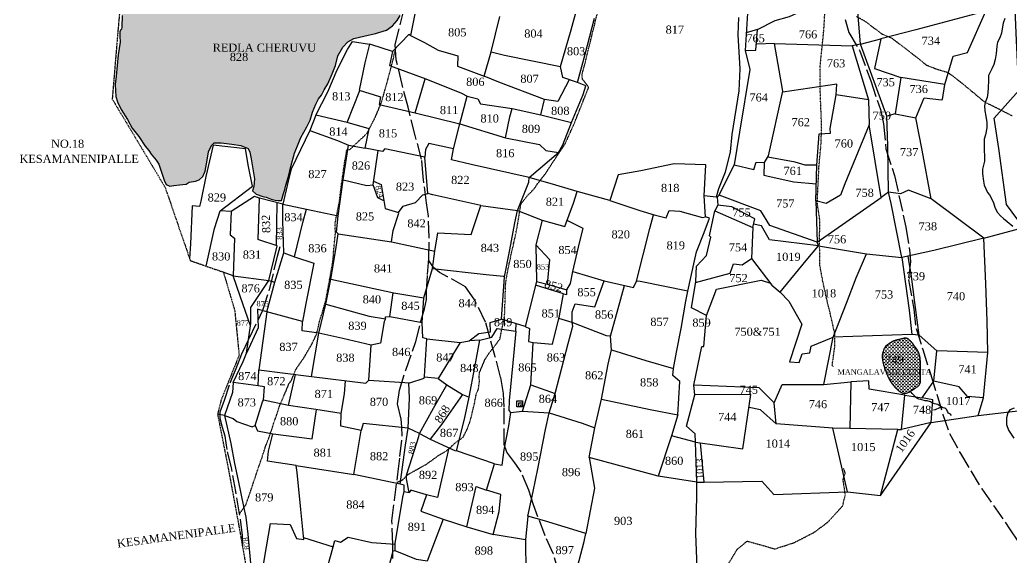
# Model space of a CAD drawing. Header units: millimetres. Extents: x 232 to 2351, y -1279 to 995.
# Drawn here: x 733 to 1464, y -751 to -354 of the extents above; entities that cross this region are included whole.
import ezdxf

# ---------------------------------------------------------------- set-up
doc = ezdxf.new("R2010")
doc.units = ezdxf.units.MM
doc.header["$MEASUREMENT"] = 0
for name, pattern in [('ACAD_ISO02W100', [15, 12, -3]), ('ACAD_ISO07W100', [3, 0, -3]), ('BORDER', [1.75, 0.5, -0.25, 0.5, -0.25, 0, -0.25])]:
    doc.linetypes.add(name, pattern=pattern)
for name, color, linetype in [('CARTTRACK', 30, 'ACAD_ISO02W100'), ('NALA', 4, 'Continuous'), ('SQUAREWELL', 5, 'Continuous'), ('SURVEY_BND', 7, 'Continuous'), ('SURVEY_NO', 7, 'Continuous'), ('WATER_BODY', 4, 'Continuous')]:
    doc.layers.add(name, color=color, linetype=linetype)
doc.layers.add('FOOTPATH', color=150, linetype='ACAD_ISO07W100', lineweight=30)
doc.layers.add('VILL_BOUNDARY', color=6, linetype='BORDER', lineweight=30)
doc.styles.get("Standard").update_dxf_attribs({"font": 'TIMES.TTF'})

msp = doc.modelspace()

# ---------------------------------------------------------------- hatches: boundary and pattern name
at = {"layer": 'WATER_BODY'}
h = msp.add_hatch(dxfattribs=at)
h.set_pattern_fill('DASH', color=256, scale=10, style=0)
h.paths.add_polyline_path([(967.17, -380.94), (971.06, -374.46), (974.74, -370.65), (979.09, -368.15), (986.46, -366.31), (995.14, -364.47), (1003.17, -362.1), (1007.73, -358.9), (1011.09, -354.9), (1013.26, -351.15), (1014.51, -346.62), (1015.5, -335.57), (1014.91, -331.26), (1013.33, -327.52), (1011.09, -321.21), (1008.13, -318.18), (1000.7, -316.54), (995.7, -317.07), (992.08, -317.79), (986.73, -318.31), (977.12, -317.78), (969.09, -317.98), (962.71, -318.9), (954.58, -320.28), (944.19, -320.55), (932.67, -319.43), (921.42, -317.52), (911.23, -315.49), (903.16, -313.24), (891.84, -309.43), (886.05, -305.68), (882.7, -302.26), (871.55, -297.82), (865.63, -296.57), (854.9, -294.14), (845.36, -293.42), (836.88, -292.76), (833.89, -292.36), (833.36, -292.72), (833.47, -292.31), (829.51, -291.77), (819.08, -291.04), (814.28, -290.97), (811.45, -290.88), (810.59, -294.35), (810.3, -298.23), (811.65, -299.14), (811.71, -301.77), (811.05, -306.63), (810.59, -313.8), (810, -323.85), (809.14, -334.69), (808.48, -339.84), (808.02, -345.23), (808.02, -351.08), (807.82, -359.73), (807.56, -361.17), (806.9, -361.96), (806.38, -363.21), (806.38, -366.3), (806.57, -370.83), (805.05, -380.15), (804.46, -388.04), (803.8, -396.06), (802.95, -402.04), (803.54, -411.01), (804.72, -414.96), (807.42, -420.61), (812.03, -428.07), (815.59, -434.38), (820.52, -440.49), (825.13, -447.7), (827.9, -450.79), (829.41, -453.55), (833.16, -458.09), (835.2, -460.91), (837.11, -466.83), (839.15, -472.87), (840.48, -476.06), (843.24, -477.24), (846.27, -476.72), (850.41, -476.32), (855.41, -475.8), (857.65, -474.22), (862.25, -473.43), (864.97, -472.62), (867.67, -470.06), (869.44, -466.05), (870.76, -457.9), (871.75, -451.94), (873.99, -447.08), (876.03, -445.3), (881.09, -445.17), (889.12, -446.22), (895.57, -447.27), (901.16, -449.38), (902.21, -452.01), (903.2, -457), (904.54, -464.34), (905.73, -471.9), (905.33, -477.35), (904.41, -480.71), (906.91, -483.12), (911.98, -484.76), (914.42, -485.28), (918.03, -486.86), (921.06, -487.58), (923.3, -487.72), (925.69, -487.83), (927.27, -482.64), (928.13, -479.61), (928.85, -476.46), (930.76, -470.08), (932.47, -462.69), (935.3, -452.83), (938.4, -445.05), (940.04, -441.37), (944.4, -433.44), (946.76, -428.58), (948.54, -422.47), (951.04, -416.62), (952.89, -412.64), (955.13, -409.88), (957.23, -406.07), (960, -401.73), (963.03, -394.15), (965.59, -388.04)])
h.paths.add_polyline_path([(873.41, -379.56), (951.04, -379.56), (951.04, -370.35), (873.41, -370.35)], flags=24)
h.paths.add_polyline_path([(886.04, -386.39), (902.37, -386.39), (902.37, -377.25), (886.04, -377.25)], flags=24)
h = msp.add_hatch(dxfattribs=at)
h.set_pattern_fill('DASH', color=256, scale=10, style=0)
h.paths.add_polyline_path([(1397.19, -607.6), (1397.18, -606.42), (1397.13, -605.24), (1397.01, -604.03), (1396.77, -602.76), (1396.37, -601.41), (1395.79, -599.94), (1394.97, -598.33), (1393.88, -596.55), (1393.11, -595.55), (1392.45, -594.68), (1391.87, -593.94), (1391.36, -593.31), (1390.91, -592.77), (1390.51, -592.31), (1390.15, -591.91), (1389.81, -591.56), (1389.49, -591.24), (1389.18, -590.95), (1388.89, -590.69), (1388.6, -590.46), (1388.33, -590.25), (1388.06, -590.07), (1387.79, -589.92), (1387.54, -589.8), (1387.28, -589.7), (1387.03, -589.62), (1386.79, -589.56), (1386.54, -589.52), (1386.28, -589.5), (1386.03, -589.5), (1385.76, -589.52), (1385.49, -589.55), (1385.21, -589.6), (1384.91, -589.66), (1384.6, -589.73), (1384.27, -589.81), (1383.91, -589.9), (1383.53, -590), (1383.12, -590.1), (1382.67, -590.21), (1382.19, -590.32), (1381.68, -590.43), (1381.15, -590.55), (1380.6, -590.68), (1380.06, -590.8), (1379.52, -590.94), (1378.99, -591.08), (1378.49, -591.22), (1378.02, -591.38), (1377.58, -591.54), (1377.16, -591.7), (1376.75, -591.88), (1376.36, -592.06), (1375.99, -592.26), (1375.61, -592.47), (1375.24, -592.68), (1374.87, -592.91), (1374.49, -593.15), (1374.13, -593.39), (1373.77, -593.63), (1373.43, -593.87), (1373.11, -594.1), (1372.81, -594.32), (1372.54, -594.52), (1372.3, -594.7), (1372.09, -594.88), (1371.89, -595.06), (1371.71, -595.25), (1371.54, -595.46), (1371.36, -595.71), (1371.18, -596), (1370.98, -596.35), (1370.77, -596.77), (1370.54, -597.24), (1370.3, -597.75), (1370.06, -598.3), (1369.83, -598.88), (1369.61, -599.46), (1369.41, -600.06), (1369.24, -600.64), (1369.1, -601.21), (1368.99, -601.79), (1368.93, -602.37), (1368.9, -602.98), (1368.92, -603.64), (1368.98, -604.36), (1369.1, -605.16), (1369.26, -606.05), (1369.48, -607.04), (1369.75, -608.11), (1370.06, -609.25), (1370.4, -610.43), (1370.77, -611.62), (1371.16, -612.8), (1371.56, -613.95), (1371.97, -615.05), (1372.37, -616.07), (1372.78, -617.03), (1373.2, -617.93), (1373.62, -618.77), (1374.04, -619.56), (1374.48, -620.32), (1374.94, -621.05), (1375.41, -621.76), (1375.89, -622.46), (1376.39, -623.13), (1376.9, -623.79), (1377.4, -624.42), (1377.91, -625.02), (1378.4, -625.58), (1378.87, -626.11), (1379.32, -626.59), (1379.75, -627.03), (1380.15, -627.42), (1380.52, -627.77), (1380.88, -628.09), (1381.22, -628.38), (1381.54, -628.63), (1381.85, -628.86), (1382.16, -629.07), (1382.45, -629.26), (1382.74, -629.43), (1383.03, -629.58), (1383.31, -629.71), (1383.6, -629.83), (1383.89, -629.94), (1384.18, -630.03), (1384.47, -630.11), (1384.77, -630.17), (1385.08, -630.22), (1385.4, -630.25), (1385.71, -630.26), (1386.04, -630.25), (1386.37, -630.22), (1386.7, -630.17), (1387.04, -630.09), (1387.38, -629.98), (1387.73, -629.84), (1388.09, -629.68), (1388.47, -629.49), (1388.86, -629.27), (1389.28, -629.03), (1389.72, -628.77), (1390.19, -628.48), (1390.69, -628.17), (1391.22, -627.85), (1391.76, -627.51), (1392.31, -627.16), (1392.86, -626.81), (1393.4, -626.46), (1393.92, -626.11), (1394.42, -625.77), (1394.88, -625.45), (1395.31, -625.13), (1395.7, -624.81), (1396.05, -624.47), (1396.36, -624.12), (1396.63, -623.73), (1396.85, -623.3), (1397.03, -622.83), (1397.16, -622.29), (1397.25, -621.7), (1397.3, -621.05), (1397.33, -620.33), (1397.34, -619.56), (1397.33, -618.72), (1397.31, -617.81), (1397.28, -616.84), (1397.26, -615.8), (1397.25, -614.71), (1397.23, -613.57), (1397.22, -612.4), (1397.21, -611.2), (1397.2, -610), (1397.2, -608.79)])
h.paths.add_polyline_path([(1334.94, -617.61), (1404.08, -617.61), (1404.08, -611.47), (1334.94, -611.47)], flags=9)
h.paths.add_polyline_path([(1369.75, -610.11), (1386.09, -610.11), (1386.09, -600.95), (1369.75, -600.95)], flags=25)

# ---------------------------------------------------------------- linework, layer by layer
at = {"layer": 'CARTTRACK'}
for points in [[(1007.75, -752.32), (1007.75, -741.85), (1007.23, -724.46), (1009.01, -709.28), (1011.51, -690.04), (1013.07, -676.86), (1014.77, -661.97), (1014.4, -655), (1013.95, -649.25), (1011.22, -638.04), (1012.7, -627.98), (1017.35, -613.16), (1024.89, -591.95), (1028.66, -576.2), (1031.25, -567.94), (1032.65, -560.94), (1032.72, -555.26), (1033.39, -542.38), (1034.49, -530.66), (1034.57, -515.11), (1034.21, -499.33), (1032.66, -489.53), (1030.21, -470.31), (1029.11, -457.22), (1024.38, -439.82), (1019.06, -418.76), (1014.63, -402.2), (1010.42, -383.92), (1009.68, -372.66), (1015.81, -348.08)], [(1341.75, -354.09), (1344.48, -363.59), (1352.27, -376.84), (1360.49, -399.51), (1367.7, -420.67), (1370.03, -431.28), (1371.78, -449.65), (1378.04, -469.45), (1386.55, -507.61)], [(1386.55, -507.61), (1389.44, -526.72), (1389.77, -533.09), (1388.34, -546.38), (1392.3, -567.96), (1393.95, -582.46), (1398.9, -597.79), (1404.84, -616.6), (1413.76, -645.97), (1418.67, -659.98), (1426.71, -674.64), (1442.49, -700.87), (1462.97, -730.32), (1478.2, -753.2)], [(896.81, -742.88), (896.98, -735.2), (894.8, -719.22), (891.89, -702.88), (888.72, -685.03), (885.55, -671.63), (884.11, -661.93), (882.11, -655.49), (880.52, -648.95), (880.52, -643.88), (883.59, -635.34), (887.82, -622.4), (892.26, -611.85), (896.38, -601.03), (901.88, -589.74), (912.03, -568.79), (916.89, -553.6), (922.81, -528.95), (924.71, -521.67)], [(1130.53, -763.34), (1126.3, -748.56), (1120.29, -735.47), (1111.55, -712.64), (1108.26, -701.69), (1102.46, -688.12), (1097.96, -681.71), (1092.07, -673.75), (1090.11, -668.14), (1090.11, -640.57), (1089.63, -630.39), (1087.43, -618.2), (1083.4, -603.19), (1079.72, -589.69), (1076.3, -577.61), (1068, -560.77), (1061.52, -551.5), (1048.3, -544.12), (1042.19, -540.95), (1037.79, -537.41), (1034.34, -532.23)]]:
    msp.add_lwpolyline(points, dxfattribs=at)
at = {"layer": 'FOOTPATH', "ltscale": 0.001}
for points in [[(1010.74, -695.99), (1015.2, -694.14), (1018.87, -690.26), (1027.41, -685.5), (1032.56, -682.64), (1041.76, -676.01), (1047.29, -672.82), (1054.84, -666.04), (1059.75, -662.72), (1062.55, -657.11), (1064.92, -650.75), (1067.73, -639.47), (1069.42, -630.91), (1070.95, -627.39), (1071.82, -620.86), (1071.46, -618.37), (1071.87, -614.82), (1075.8, -605.33), (1078.71, -600.9), (1083.42, -594.89), (1086.95, -589.94), (1088.12, -583.77), (1090.32, -573.38), (1090.63, -564.56), (1090.99, -551.01), (1091.55, -545.65), (1093.18, -537.25), (1095.33, -527.15), (1098.64, -512.44), (1100.38, -502.96), (1102.34, -490.55), (1107.48, -483.93), (1112.36, -478.95), (1114.8, -475.15), (1120.65, -467.69), (1128.03, -456.44), (1135.08, -445.84), (1141.18, -432.33), (1145.59, -421.27), (1152.37, -404.15), (1148.64, -399.28), (1147.78, -398.25), (1147.43, -395), (1149.61, -386.69), (1151.73, -378.5), (1152.19, -376.32), (1156.43, -359.27), (1161.32, -338.31)], [(1332.99, -610.65), (1332.15, -609.39), (1334.02, -595.49), (1334.15, -590.48), (1333.93, -586.18), (1331.92, -576.54), (1328.44, -562.42), (1325.1, -547.18), (1323.04, -535.9), (1322.75, -517.83), (1322.97, -502.62), (1321.05, -489.29), (1322.33, -462.83), (1323.75, -447.65), (1324.32, -434.19), (1323.19, -404.57), (1323.33, -387.14), (1325.89, -362.56), (1327.24, -339.45)], [(1464.84, -425.29), (1450.07, -417.84), (1445.04, -415.51), (1427.23, -400.65), (1417.73, -393.46), (1410.27, -391.33), (1402.01, -388.12), (1394.34, -381.96), (1376.2, -368), (1368.92, -364.98), (1356.46, -355.56), (1349.98, -351.98)], [(894.8, -719.22), (899.47, -712.45), (903.06, -702.15), (905.55, -694.53), (908.56, -685.52), (911.47, -677.33), (913.65, -670.22), (916.41, -663.18), (920.35, -651.3), (922.48, -645.34), (924.31, -639.44), (928.15, -630.57), (931.36, -622.9), (933.04, -620.73), (936.19, -612.77), (942.09, -604.23), (947.98, -594.11), (951.56, -586.68), (953.89, -576.73), (958.29, -562.3), (960.78, -548.65), (963.6, -532.98), (964.61, -520.24), (965.52, -512.03), (965.19, -504.82), (968.27, -489.49), (970.34, -473.4), (972.34, -459.6), (973.92, -450.31), (976.32, -449.98), (982.96, -443.67), (988.78, -438.23), (995.09, -425.96), (999.09, -416.3), (1003.99, -399.55), (1006.81, -388.63), (1008.22, -383.24), (1009.22, -378.27), (1009.93, -376.54)], [(1255.2, -756.76), (1262.26, -745.11), (1269.43, -739.38), (1284.78, -743.67), (1289.49, -745.21), (1303.75, -740.66), (1318.49, -733.09), (1328.72, -725.53), (1339.9, -713.32), (1341.75, -705.24), (1340.11, -693.99), (1341.75, -688.93), (1340.42, -685.56)]]:
    msp.add_lwpolyline(points, dxfattribs=at)
at = {"layer": 'NALA'}
for points in [[(808.02, -351.08), (807.82, -359.73), (807.56, -361.17), (806.9, -361.96), (806.38, -363.21), (806.38, -366.3), (806.57, -370.83), (805.05, -380.15), (804.46, -388.04), (803.8, -396.06), (802.95, -402.04), (803.54, -411.01), (804.72, -414.96), (807.42, -420.61), (812.03, -428.07), (815.59, -434.38), (820.52, -440.49), (825.13, -447.7), (827.9, -450.79), (829.41, -453.55), (833.16, -458.09), (835.2, -460.91), (837.11, -466.83), (839.15, -472.87), (840.48, -476.06), (843.24, -477.24), (846.27, -476.72), (850.41, -476.32), (855.41, -475.8), (857.65, -474.22), (862.25, -473.43), (864.97, -472.62), (867.67, -470.06), (869.44, -466.05), (870.76, -457.9), (871.75, -451.94), (873.99, -447.08), (876.03, -445.3), (881.09, -445.17), (889.12, -446.22), (895.57, -447.27), (901.16, -449.38), (902.21, -452.01), (903.2, -457), (904.54, -464.34), (905.73, -471.9), (905.33, -477.35), (904.41, -480.71), (906.91, -483.12), (911.98, -484.76), (914.42, -485.28), (918.03, -486.86), (921.06, -487.58), (923.3, -487.72), (925.69, -487.83), (927.27, -482.64), (928.13, -479.61), (928.85, -476.46), (930.76, -470.08), (932.47, -462.69), (935.3, -452.83), (938.4, -445.05), (940.04, -441.37), (944.4, -433.44), (946.76, -428.58), (948.54, -422.47), (951.04, -416.62), (952.89, -412.64), (955.13, -409.88), (957.23, -406.07), (960, -401.73), (963.03, -394.15), (965.59, -388.04), (967.17, -380.94), (971.06, -374.46), (974.74, -370.65), (979.09, -368.15), (986.46, -366.31), (995.14, -364.47), (1003.17, -362.1), (1007.73, -358.9), (1011.09, -354.9), (1013.26, -351.15)], [(1459.57, -353.36), (1458.34, -356.77), (1457.44, -360.89), (1456.95, -364.12), (1455.76, -367.75), (1454.12, -370.79), (1453.47, -373.77), (1453.02, -379.15), (1452.44, -383.56), (1451.42, -387.32), (1449.95, -390.42), (1447.49, -395.52), (1447.33, -399.15), (1447.29, -404.54), (1446.96, -408.24), (1446.38, -411.67), (1445.04, -415.51), (1444.54, -417.92), (1444.75, -421.47), (1445.48, -425.51), (1446.18, -430.08), (1446.22, -434.24), (1445.28, -439.27), (1444.25, -442.47), (1444.13, -445.29), (1444.29, -450.26), (1444.42, -455.4), (1444.42, -458.67), (1443.1, -464.74), (1443.1, -468.13), (1443.79, -473.4), (1444.16, -476.42), (1446.74, -481.97), (1448.13, -483.68), (1450.87, -488.71), (1452.34, -493.48), (1454.14, -496.79), (1456.19, -499.16), (1458.58, -501.15), (1461.28, -503.4), (1465.41, -506.83)], [(1420.12, -646.69), (1419.38, -645.56), (1417.98, -644.83), (1417.26, -643.68), (1416.61, -642.5), (1416.02, -641.64), (1415.15, -641.3), (1413.84, -640.88), (1412.55, -640.29), (1410.02, -638.5), (1407.66, -637.91), (1406.6, -637.6), (1405.28, -636.96), (1404.55, -636.42), (1402.12, -635.89), (1400.69, -635.89), (1397.4, -634.71), (1396.03, -634.68), (1395.1, -634.18), (1393.84, -633.25), (1393.59, -632.8), (1391.18, -630.37), (1390.25, -629.31), (1389.83, -628.72)], [(1406.91, -642.46), (1408.25, -642.14), (1411.53, -640.76), (1412.55, -640.29)], [(1466.38, -641.24), (1463.12, -642.52), (1461.64, -644.58), (1460.77, -648.27), (1460.6, -653.33), (1462.13, -657.41), (1466.01, -663.28)]]:
    msp.add_lwpolyline(points, dxfattribs=at)
at = {"layer": 'SQUAREWELL'}
for points in [[(1099.39, -635.82), (1103.55, -635.82), (1103.55, -640.22), (1099.39, -640.22)], [(1100.77, -637.3), (1103.55, -637.3), (1103.55, -640.22), (1100.77, -640.22)], [(1102.21, -638.68), (1103.55, -638.68), (1103.55, -640.22), (1102.21, -640.22)]]:
    msp.add_lwpolyline(points, close=True, dxfattribs=at)
at = {"layer": 'SURVEY_BND'}
for points in [[(1443.94, -515.62), (1473.21, -507.69), (1460.67, -490.87), (1455.01, -449.48), (1451.67, -426.89), (1469.78, -406.53), (1467.76, -364.25), (1466.44, -327.86), (1494.38, -339.35), (1495.51, -386.95), (1495.83, -410.14), (1483.3, -408.7), (1469.78, -406.53)], [(1024.4, -331.93), (1023.47, -338.02), (1026.11, -339.99), (1020.89, -365.84), (1031.19, -371.13), (1041.26, -376.69), (1055.94, -380.9), (1055.5, -388.46), (1075.14, -395.99), (1080.44, -378.1), (1086.92, -352)], [(1289.96, -354.74), (1300.56, -352), (1323.99, -341.23), (1324, -332.43), (1321.33, -331.02)], [(1080.44, -378.1), (1090.37, -380.4), (1131.53, -388.89), (1139.53, -361.75), (1144.45, -343.73)], [(1352.98, -372.27), (1350.85, -345.48), (1340.8, -342.12), (1323.99, -341.23)], [(1269.54, -349.44), (1267.88, -376.9), (1271.41, -391.11), (1263.75, -437.28), (1259.63, -461.52), (1274.25, -464.95), (1275.96, -459.37), (1282.24, -459.68), (1285.06, -454.83), (1295.73, -406.99), (1289.61, -371.82), (1276.52, -372.3)], [(1415.19, -402.01), (1421.36, -381.2), (1431.97, -378.44), (1445.53, -347.93), (1393.85, -361.65), (1368.03, -368.36)], [(1262.9, -352.54), (1262.56, -365.36), (1263.9, -390.62), (1263.23, -406.69), (1258.06, -439.01), (1256.89, -451.8), (1253.22, -466.97), (1248.29, -479.11), (1246.36, -485.44), (1237.52, -484.47), (1238.88, -461.49), (1215.41, -460.83), (1190.8, -465.97), (1174.11, -468.73), (1167.9, -487.71), (1143.93, -481.14), (1128.12, -476.46), (1108.44, -470.72), (1130.11, -452.32), (1133.43, -446.8), (1139.77, -430.21), (1148.25, -409.61), (1150.23, -402.98), (1144.14, -400.76), (1149.91, -379.66), (1156.57, -353.13)], [(1276.89, -361.43), (1289.96, -354.74)], [(1020.89, -365.84), (1019.74, -365.13), (1007.61, -377.63), (1005.29, -387.99), (1024.93, -395.29), (1032.15, -397.98), (1058.41, -408.63), (1062.82, -410.83), (1070.54, -412.82), (1072.63, -416.39), (1095.8, -419.94), (1116.96, -424.4), (1119.87, -413.29)], [(1267.88, -376.9), (1275.63, -376.75), (1276.89, -361.43), (1268.67, -363.85)], [(974.16, -430.18), (951.14, -424.65), (959.94, -407.62), (966.86, -391.33), (974.41, -376.33), (978, -370.36), (990.61, -372.29)], [(1007.61, -377.63), (991.56, -372.51), (990.61, -372.29), (987.27, -386.23), (983.06, -406.42), (998.04, -411), (998.78, -411.17), (997.78, -416.86), (1024.3, -423.07), (1031.8, -397.85)], [(1289.61, -371.82), (1346.94, -373.49), (1358.91, -413.35), (1335.08, -409.76), (1335.62, -401.91), (1295.55, -407.79)], [(1373.7, -481.59), (1373.08, -447.32), (1372.4, -425.41), (1352.98, -372.27), (1346.94, -373.49)], [(1352.98, -372.27), (1368.03, -368.36), (1363.21, -390.2), (1382.62, -397.01), (1378.53, -423.77), (1372.4, -425.41)], [(1144.14, -400.76), (1133.22, -396.96), (1131.53, -388.89)], [(1137.91, -398.59), (1129.62, -414.67), (1119.87, -413.29), (1086, -400.47), (1075.14, -395.99)], [(1378.53, -423.77), (1393.78, -426.82), (1400.06, -411.89), (1412.63, -413.46), (1413.55, -413.22), (1415.19, -402.01), (1382.62, -397.01)], [(1052.66, -449.62), (1034.37, -445.73), (1032.06, -450.05), (1031.52, -455.81), (1001.99, -449.71), (1000.26, -451.59), (987.45, -449.06), (990.5, -434.9), (974.16, -430.18), (983.56, -406.58)], [(1024.3, -423.07), (1057.35, -431.27), (1062.82, -410.83)], [(1358.91, -413.35), (1359.26, -431.82), (1341.34, -475.5), (1338.28, -483.91), (1327.66, -489.91), (1319.92, -488), (1320.63, -461.6), (1322.55, -438.48), (1330.75, -438.02), (1330.71, -434.61), (1335.08, -409.76)], [(1057.35, -431.27), (1091.1, -441.4), (1094.23, -425.9), (1095.8, -419.94)], [(951.14, -424.65), (946.53, -436.17), (966.92, -443.45), (975.12, -447.01), (987.45, -449.06)], [(1108.44, -470.72), (1065.58, -461.13), (1051.13, -457.65), (1052.66, -449.62), (1057.35, -431.27)], [(1116.96, -424.4), (1139.77, -430.21)], [(1405.21, -486.51), (1398.46, -450.5), (1393.78, -426.82)], [(946.53, -436.17), (932.93, -464.7), (930.74, -473.56), (926.65, -490.44), (944.05, -494.27), (967.6, -499.16), (971.26, -472.65), (975.12, -447.01)], [(1321.09, -518.54), (1368.22, -485.5), (1359.26, -431.82)], [(1091.1, -441.4), (1116.04, -446.34), (1120.8, -450.81), (1130.11, -452.32)], [(926.65, -490.44), (909.39, -486.14), (905.7, -484.81), (888.47, -495.83), (880.45, -495.34), (904.41, -477.28), (901.34, -462.64), (899.02, -449.71), (875.34, -446.89), (869.96, -469.98), (866.18, -488.38), (865.28, -492.23), (859.72, -491.69), (858.48, -519.79), (857.84, -530.55)], [(971.26, -472.65), (988.71, -476.67), (993.25, -476.17), (997.03, -450.95)], [(993.64, -473.58), (999.21, -475.89), (1002.08, -493.75), (1012.13, -496.61), (1015.5, -491.97), (1024.66, -489.24), (1029.95, -483.64), (1033.57, -482.69), (1031.52, -455.81)], [(1320.25, -475.7), (1303.66, -474.25), (1284.82, -470.06), (1281.93, -469.34), (1282.24, -459.68)], [(1320.63, -461.6), (1312.24, -461.79), (1304.74, -459.58), (1284.49, -455.8)], [(1319.92, -488), (1321.09, -518.54), (1286.09, -506.36), (1279.45, -495.55), (1248.6, -483.75), (1259.63, -461.52)], [(1072.92, -491.41), (1099.82, -495.11), (1108.34, -474.31), (1108.44, -470.72)], [(1001.15, -488), (996.86, -485.87), (993.25, -476.17)], [(1006.88, -518.3), (1038.81, -525.31), (1041.03, -511.77), (1065.6, -512.84), (1072.92, -491.41), (1037.49, -483.71), (1033.57, -482.69)], [(1099.82, -495.11), (1118.01, -502.25), (1134.87, -507.01), (1141.19, -489.78), (1143.93, -481.14)], [(1321.93, -521.21), (1357.29, -527.14), (1383.54, -530.03), (1375.56, -490.06), (1373.7, -481.59), (1368.22, -485.5)], [(1443.94, -515.62), (1405.21, -486.51), (1388.51, -480.18), (1382.5, -482.91), (1373.7, -481.59)], [(889.97, -543.34), (916.47, -546.94), (921.74, -524.4), (922.43, -521.28), (909.01, -516.91), (908.47, -516.68), (909.39, -486.14)], [(921.98, -521.13), (922.58, -489.43)], [(1167.9, -487.71), (1190.2, -495.11), (1200.65, -498.46), (1209.46, -500.59), (1211.78, -495.12), (1219.76, -495.58), (1236.29, -500.26), (1238.65, -499.89), (1237.52, -484.47)], [(1247.32, -485.46), (1247.75, -491.29), (1245.5, -495.4), (1273.45, -507.87), (1275.12, -501.37), (1258.14, -492.57), (1247.75, -491.29)], [(1248.6, -483.75), (1247.32, -485.46), (1246.36, -485.44)], [(870.16, -536.28), (876.19, -508.56), (880.45, -495.34)], [(888.47, -495.83), (887.86, -513.14), (890.93, -515.59), (889.97, -543.34), (882.74, -540.68)], [(916.47, -546.94), (920.66, -548.21), (927.31, -526.34), (926.7, -502.82), (926.65, -490.44)], [(927.31, -526.34), (935.31, -529.33), (941.5, -504.11), (944.05, -494.27)], [(967.54, -512.37), (1006.88, -518.3), (1008.05, -509.95), (1012.26, -497.24), (1012.13, -496.61)], [(1037.02, -537.98), (1076.85, -542.4), (1089.56, -543.66), (1090.29, -544.1), (1094.31, -524.27), (1098, -504.34), (1099.82, -495.11)], [(1231.25, -666.34), (1230.85, -660.25), (1224.5, -654.54), (1230.62, -631.27), (1229.89, -624.11), (1235.94, -595.69), (1237.38, -595.65), (1239.41, -572.78), (1228.18, -567), (1231.41, -547.61), (1231.96, -536.35), (1239.37, -528.45), (1242.53, -514.85), (1241.54, -513.82), (1245.5, -495.4)], [(953.19, -585.74), (958.33, -564.39), (962.17, -545.88), (965.69, -524.04), (967.54, -512.37), (966.34, -511.08), (967.6, -499.16)], [(1118.01, -502.25), (1113.48, -520.52), (1123.42, -531.44), (1121.79, -549.58), (1136.36, -553.7), (1138.87, -549.15), (1140.71, -540.31), (1145.68, -519.15), (1148.31, -508.42), (1136.54, -502.48)], [(1140.71, -540.31), (1163.87, -547.2), (1185.43, -552.08), (1187.56, -547.47), (1197.41, -508.59), (1200.15, -498.3)], [(1225.6, -554.66), (1230.47, -532.36), (1231.94, -525.73), (1237.53, -511.39), (1241.52, -500.9), (1238.65, -499.89)], [(1273.45, -507.87), (1272.57, -530.67), (1287.54, -550.28), (1293.62, -555.47), (1313, -532.24), (1321.93, -521.21), (1321.09, -518.54)], [(1321.93, -521.21), (1285.89, -516.82), (1279.98, -506.45), (1274.12, -505.27)], [(1447.02, -599.99), (1446.37, -576.68), (1445.4, -549.4), (1443.94, -515.62), (1407.07, -524.7), (1383.54, -530.03), (1388.81, -568.85), (1390.87, -586.75)], [(962.17, -545.88), (1008.63, -556.06), (1030.77, -559.72), (1037.02, -537.98), (1038.81, -525.31)], [(1113.48, -520.52), (1113.79, -547.61), (1121.79, -549.58)], [(935.31, -529.33), (949.56, -534.04), (943.64, -563.97), (941.18, -577.09), (914.76, -569.95), (920.66, -548.21)], [(1231.29, -548.32), (1256.68, -541.57), (1259.14, -534.67), (1265.67, -535.29), (1272.57, -530.67)], [(1293.62, -555.47), (1300.18, -562.09), (1309.75, -579.09), (1300.6, -606.98), (1307.72, -607.4), (1310, -601.01), (1315.47, -600.35), (1316.6, -595.38), (1332.7, -588.76), (1342.66, -563.64), (1349.76, -545.05), (1357.29, -527.14)], [(1396.3, -587.3), (1393.11, -563.1), (1390.59, -543.97), (1388.13, -528.99)], [(902.84, -580.49), (895.12, -558.51), (889.97, -543.34)], [(914.76, -569.95), (907.99, -568.17), (908.59, -581.91), (899.92, -600.58), (903.12, -578.57), (903.13, -566.83), (916.47, -546.94)], [(1032.86, -589.9), (1057.57, -592.74), (1064.21, -591.41), (1071.38, -586.05), (1079.98, -584.8), (1079.68, -577.93), (1088.03, -575.39), (1090.29, -544.1)], [(1113.79, -547.61), (1105.55, -580.79), (1088.03, -575.39)], [(1140.09, -577.98), (1140.21, -570.03), (1142.3, -564.07), (1156.89, -566.4), (1163.87, -547.2)], [(1169.23, -598.18), (1194.47, -605.93), (1214.94, -611.8), (1217.11, -599.73), (1220.53, -582.46), (1224.17, -562.23), (1225.6, -554.66), (1190.47, -547.69), (1187.56, -547.47)], [(1239.41, -572.78), (1246.6, -553.24), (1279.76, -546.72), (1286.51, -548.93)], [(958.33, -564.39), (990.44, -573.34), (1002.35, -575.22), (1002.35, -573.84), (1005.58, -573.61), (1008.15, -555.95)], [(1105.55, -580.79), (1108.78, -582.47), (1107.87, -591.89), (1111.53, -592.74), (1125.77, -593.99), (1130.89, -572.98), (1133.86, -556.67), (1113.09, -550.42)], [(1133.86, -556.67), (1136.36, -557.13), (1136.36, -553.7)], [(1168.48, -587.91), (1174.11, -567.62), (1178.92, -550.61)], [(1005.58, -573.61), (1029.52, -577.94), (1030.77, -559.72)], [(914.76, -569.95), (908.95, -612.97), (947.87, -617.88), (953.19, -585.74), (940.93, -584.17), (941.18, -577.09)], [(1002.35, -575.22), (1001.37, -577.3), (998.82, -593.19), (991.84, -594.56), (970.99, -589.64), (953.19, -585.74)], [(1109.76, -623.85), (1127.56, -630.46), (1137.34, -593.43), (1140.74, -580.75), (1140.09, -577.98), (1130.42, -574.94)], [(990.12, -620.62), (1020.31, -622.6), (1031.02, -619), (1031.25, -617.55), (1032.86, -589.9), (1030.03, -589.14), (1029.52, -577.94)], [(1071.99, -591.02), (1080.86, -588.67), (1084.75, -582.31), (1098.62, -584.22), (1098.95, -578.76)], [(1098.62, -584.22), (1096.53, -607.65), (1093.78, -635.43), (1093.43, -643), (1094.59, -644.44), (1103.47, -643.47), (1109.76, -623.85), (1111.53, -592.74)], [(1123.18, -644.71), (1147.62, -652.36), (1156.95, -655.64), (1161.79, -634.46), (1166.8, -608.59), (1169.23, -598.18), (1168.48, -587.91), (1165.42, -587.83), (1145.78, -580.05), (1140.09, -577.98)], [(1041.39, -619.26), (1047.81, -624.09), (1059.38, -631.2), (1064.18, -633.18), (1068.33, -611), (1071.99, -591.02), (1064.21, -591.41)], [(1325.98, -623.71), (1332.7, -588.76)], [(1385.64, -631.65), (1398.42, -633.58), (1407.03, -621.23), (1409.41, -598.93), (1396.3, -587.3), (1390.87, -586.75), (1332.7, -588.76)], [(947.87, -617.88), (987.9, -622.76), (990.12, -620.62), (991.84, -594.56)], [(1057.57, -592.74), (1041.39, -619.26), (1031.14, -618.26)], [(1443.69, -633.54), (1447.02, -599.99), (1409.41, -598.93)], [(908.53, -624.8), (890.02, -622.34), (897.46, -606.85), (899.92, -600.58)], [(930.9, -639.31), (912.53, -635.4), (913.27, -625.36), (908.53, -624.8), (908.95, -612.97)], [(1161.79, -634.46), (1197.8, -642.19), (1218.29, -646.17), (1219.6, -621.59), (1214.54, -617.19), (1214.94, -611.8)], [(969.79, -645.04), (951.01, -642.29), (930.9, -639.31), (935.97, -616.38)], [(1019.15, -655.98), (985.99, -652.44), (984.39, -657.77), (969.41, -654.57), (969.79, -645.04), (972.23, -630.56), (972.94, -620.94)], [(1290.79, -652.76), (1289.34, -637.28), (1295.17, -623.83), (1325.98, -623.71), (1345.77, -621.8), (1345.01, -656.32), (1332.54, -655.9)], [(1380.6, -656.85), (1383.16, -656.9), (1385.64, -631.65), (1359.31, -627.09), (1359.22, -621.04), (1345.77, -621.8)], [(1405.17, -651.69), (1439.82, -646.66), (1443.69, -633.54), (1431.98, -632.47), (1425.86, -625.5), (1407.03, -621.23)], [(1439.82, -646.66), (1475.44, -642.56), (1496.62, -640.51), (1497.24, -620.18)], [(890.02, -622.34), (889.62, -629.7), (883.69, -646.58), (878.53, -645.68)], [(1027.53, -659.98), (1019.15, -655.98), (1020.25, -633.84), (1019.56, -622.55)], [(1027.53, -659.98), (1037.98, -641.22), (1047.81, -624.09)], [(1289.34, -637.28), (1278.3, -626.08), (1229.89, -624.11)], [(883.69, -646.58), (890.13, -648.83), (892.7, -651.13), (903.99, -654.9), (906.25, -654.08), (911.74, -636.61), (912.53, -635.4)], [(1059.38, -631.2), (1043.72, -653.39), (1035.36, -663.99), (1054.09, -672.74)], [(1082.98, -682.28), (1054.87, -672.69), (1060.82, -649.25), (1064.18, -633.18)], [(1103.47, -643.47), (1123.18, -644.71), (1127.56, -630.46)], [(1231.25, -666.34), (1266.16, -671.27), (1272.13, -631.08), (1230.62, -631.27)], [(1405.17, -651.69), (1406.36, -634.93), (1398.42, -633.58)], [(906.25, -654.08), (907.88, -657.96), (919.65, -660.18), (948.25, -663.98), (951.24, -644.03), (951.59, -642.38)], [(1237.59, -695.95), (1280.27, -695.11), (1288.9, -704.95), (1343.37, -702.95), (1332.54, -655.9), (1290.79, -652.76), (1279.06, -642.33), (1270.7, -640.69)], [(883.69, -646.58), (888.35, -667.21), (891.03, -682.16), (893.82, -694.55), (897.68, -713.85), (899.35, -721.82), (900.8, -734.4), (903.38, -761.24), (904.51, -771.22), (910.01, -772.51), (913.1, -752.14), (917.56, -726.29), (932.01, -727.23), (936.82, -737.43), (942.14, -738.22), (939.99, -716.16), (937.17, -688.81), (936.53, -683.62), (915.44, -680.29), (916.03, -672.87), (919.25, -660.1)], [(1107.37, -720.92), (1105.66, -738.51), (1081.79, -734.49), (1086.45, -717.58), (1087.51, -705.05), (1077.02, -701.67), (1082.98, -682.28), (1088.57, -683.25), (1090.13, -672), (1093.51, -654.36), (1094.85, -644.41)], [(1152.7, -677.69), (1156.61, -700.4), (1150.38, -733.82), (1119.81, -724.41), (1107.37, -720.92), (1111.38, -702.77), (1114.85, -686), (1120.63, -656.94), (1123.18, -644.71)], [(1218.29, -646.17), (1213.5, -661.55), (1203.59, -691.49), (1152.7, -677.69), (1156.95, -655.64)], [(936.53, -683.62), (979, -690.24), (984.39, -657.77)], [(1016.3, -702.77), (1016.22, -698.1), (1013.36, -697.27), (1017.18, -668.48), (1019.15, -655.98)], [(1343.37, -702.95), (1367.63, -705.78), (1380.6, -656.85), (1345.01, -656.32)], [(1367.63, -705.78), (1405.17, -651.69), (1383.16, -656.9)], [(1032.73, -705.24), (1021.14, -701.85), (1019.82, -703.47), (1017.96, -693.31), (1017.89, -690.79), (1022.12, -677.54), (1026.93, -662.23), (1027.53, -659.98), (1035.36, -663.99)], [(1232.27, -695.76), (1231.25, -666.34), (1213.5, -661.55)], [(1049.18, -670.44), (1041.74, -702.88), (1040.88, -707.26), (1032.73, -705.24), (1028.52, -717.33), (1044.98, -723.19), (1062.41, -728.97), (1069.25, -699.16), (1077.02, -701.67)], [(1232.27, -695.76), (1237.59, -695.95), (1234.98, -666.86)], [(1013.36, -697.27), (979, -690.24)], [(1140.72, -771.48), (1159.48, -776.91), (1200.77, -775.05), (1203.58, -763.12), (1232.57, -764.84), (1231.46, -733.99), (1232.08, -707), (1232.27, -695.76), (1203.59, -691.49)], [(1044.98, -723.19), (1033.25, -754.2), (1025.26, -753.02), (1009.59, -746.68), (1009.46, -741.13), (1015.29, -706.95), (1016.3, -702.77), (1019.82, -703.47)], [(1062.41, -728.97), (1081.79, -734.49)], [(942.01, -736.86), (963.83, -743.65), (964.99, -738.85), (969.27, -740.12), (974.83, -736.59), (992.42, -740.41), (1009.47, -741.59)], [(1105.66, -738.51), (1105.99, -762.51), (1140.72, -771.48), (1149.16, -739.59), (1150.38, -733.82)], [(1009.59, -746.68), (1007.75, -746.9), (1001.32, -772.35), (995.93, -797.85), (967.51, -788.31), (952.03, -783.05), (956.01, -771.79), (962.37, -748.98), (963.83, -743.65)]]:
    msp.add_lwpolyline(points, dxfattribs=at)
at = {"layer": 'VILL_BOUNDARY'}
msp.add_lwpolyline([(807.88, -330.05), (805.01, -362.1), (800.78, -412.85), (830.34, -462.19), (839.82, -478.19), (858.4, -532.17), (882.74, -540.68), (891.19, -569.02), (894.41, -602.03), (884.62, -626.49), (881.23, -634.88), (878.53, -645.68), (886.81, -688.02), (894.24, -728.3), (900.49, -763.73)], dxfattribs=at)
msp.add_lwpolyline([(807.88, -330.05), (805.01, -362.1), (800.78, -412.85), (830.34, -462.19), (839.82, -478.19), (858.4, -532.17), (882.74, -540.68), (891.19, -569.02), (894.41, -602.03), (884.62, -626.49), (881.23, -634.88), (878.53, -645.68), (886.81, -688.02), (894.24, -728.3), (900.49, -763.73)], dxfattribs=at)
at = {"layer": 'WATER_BODY'}
msp.add_lwpolyline([(1393.88, -596.55), (1393.11, -595.55), (1392.45, -594.68), (1391.87, -593.94), (1391.36, -593.31), (1390.91, -592.77), (1390.51, -592.31), (1390.15, -591.91), (1389.81, -591.56), (1389.49, -591.24), (1389.18, -590.95), (1388.89, -590.69), (1388.6, -590.46), (1388.33, -590.25), (1388.06, -590.07), (1387.79, -589.92), (1387.54, -589.8), (1387.28, -589.7), (1387.03, -589.62), (1386.79, -589.56), (1386.54, -589.52), (1386.28, -589.5), (1386.03, -589.5), (1385.76, -589.52), (1385.49, -589.55), (1385.21, -589.6), (1384.91, -589.66), (1384.6, -589.73), (1384.27, -589.81), (1383.91, -589.9), (1383.53, -590), (1383.12, -590.1), (1382.67, -590.21), (1382.19, -590.32), (1381.68, -590.43), (1381.15, -590.55), (1380.6, -590.68), (1380.06, -590.8), (1379.52, -590.94), (1378.99, -591.08), (1378.49, -591.22), (1378.02, -591.38), (1377.58, -591.54), (1377.16, -591.7), (1376.75, -591.88), (1376.36, -592.06), (1375.99, -592.26), (1375.61, -592.47), (1375.24, -592.68), (1374.87, -592.91), (1374.49, -593.15), (1374.13, -593.39), (1373.77, -593.63), (1373.43, -593.87), (1373.11, -594.1), (1372.81, -594.32), (1372.54, -594.52), (1372.3, -594.7), (1372.09, -594.88), (1371.89, -595.06), (1371.71, -595.25), (1371.54, -595.46), (1371.36, -595.71), (1371.18, -596), (1370.98, -596.35), (1370.77, -596.77), (1370.54, -597.24), (1370.3, -597.75), (1370.06, -598.3), (1369.83, -598.88), (1369.61, -599.46), (1369.41, -600.06), (1369.24, -600.64), (1369.1, -601.21), (1368.99, -601.79), (1368.93, -602.37), (1368.9, -602.98), (1368.92, -603.64), (1368.98, -604.36), (1369.1, -605.16), (1369.26, -606.05), (1369.48, -607.04), (1369.75, -608.11), (1370.06, -609.25), (1370.4, -610.43), (1370.77, -611.62), (1371.16, -612.8), (1371.56, -613.95), (1371.97, -615.05), (1372.37, -616.07), (1372.78, -617.03), (1373.2, -617.93), (1373.62, -618.77), (1374.04, -619.56), (1374.48, -620.32), (1374.94, -621.05), (1375.41, -621.76), (1375.89, -622.46), (1376.39, -623.13), (1376.9, -623.79), (1377.4, -624.42), (1377.91, -625.02), (1378.4, -625.58), (1378.87, -626.11), (1379.32, -626.59), (1379.75, -627.03), (1380.15, -627.42), (1380.52, -627.77), (1380.88, -628.09), (1381.22, -628.38), (1381.54, -628.63), (1381.85, -628.86), (1382.16, -629.07), (1382.45, -629.26), (1382.74, -629.43), (1383.03, -629.58), (1383.31, -629.71), (1383.6, -629.83), (1383.89, -629.94), (1384.18, -630.03), (1384.47, -630.11), (1384.77, -630.17), (1385.08, -630.22), (1385.4, -630.25), (1385.71, -630.26), (1386.04, -630.25), (1386.37, -630.22), (1386.7, -630.17), (1387.04, -630.09), (1387.38, -629.98), (1387.73, -629.84), (1388.09, -629.68), (1388.47, -629.49), (1388.86, -629.27), (1389.28, -629.03), (1389.72, -628.77), (1390.19, -628.48), (1390.69, -628.17), (1391.22, -627.85), (1391.76, -627.51), (1392.31, -627.16), (1392.86, -626.81), (1393.4, -626.46), (1393.92, -626.11), (1394.42, -625.77), (1394.88, -625.45), (1395.31, -625.13), (1395.7, -624.81), (1396.05, -624.47), (1396.36, -624.12), (1396.63, -623.73), (1396.85, -623.3), (1397.03, -622.83), (1397.16, -622.29), (1397.25, -621.7), (1397.3, -621.05), (1397.33, -620.33), (1397.34, -619.56), (1397.33, -618.72), (1397.31, -617.81), (1397.28, -616.84), (1397.26, -615.8), (1397.25, -614.71), (1397.23, -613.57), (1397.22, -612.4), (1397.21, -611.2), (1397.2, -610), (1397.2, -608.79), (1397.19, -607.6), (1397.18, -606.42), (1397.13, -605.24), (1397.01, -604.03), (1396.77, -602.76), (1396.37, -601.41), (1395.79, -599.94), (1394.97, -598.33), (1393.88, -596.55)], dxfattribs=at)

# ---------------------------------------------------------------- texts
at = {"layer": 'SURVEY_NO'}
for s, height, p in [('805', 6, (1048.61, -366.57)), ('804', 6, (1104.85, -367.48)), ('817', 6, (1209.16, -364.57)), ('765', 6, (1268.77, -370.96)), ('766', 6, (1307.47, -368.07)), ('REDLA CHERUVU', 6, (874.94, -377.89)), ('734', 6, (1398.13, -372.78)), ('828', 6, (887.56, -384.76)), ('803', 6, (1136.33, -380.5)), ('763', 6, (1328.14, -389.45)), ('807', 6, (1101.96, -400.87)), ('806', 6, (1061.95, -403.09)), ('806', 6, (1061.95, -403.09)), ('735', 6, (1364.73, -403.4)), ('736', 6, (1389.15, -408.42)), ('813', 6, (963.01, -413.8)), ('812', 6, (1002.27, -414.39)), ('764', 6, (1271.03, -414.63)), ('811', 6, (1042.58, -424.01)), ('810', 6, (1072.51, -430.17)), ('810', 6, (1072.51, -430.17)), ('808', 6, (1124.63, -424.51)), ('759', 6, (1361.94, -428.11)), ('762', 6, (1302.08, -432.95)), ('814', 6, (960.95, -439.87)), ('815', 6, (997.5, -441.15)), ('809', 6, (1103.02, -437.86)), ('NO.18', 6, (755.66, -448.87)), ('760', 6, (1333.9, -448.66)), ('816', 6, (1084, -455.82)), ('737', 6, (1382.1, -455.02)), ('KESAMANENIPALLE', 6, (732.34, -460.04)), ('826', 6, (977.54, -464.99)), ('827', 6, (945.47, -471.27)), ('761', 6, (1296.16, -468.93)), ('823', 6, (1010.1, -480.58)), ('822', 6, (1050.89, -475.6)), ('818', 6, (1205.75, -481.51)), ('829', 6, (871.19, -488.56)), ('758', 6, (1349.21, -485.1)), ('821', 6, (1120.72, -491.71)), ('757', 6, (1290.67, -492.95)), ('834', 6, (927.77, -503.1)), ('825', 6, (980.52, -502.57)), ('755', 6, (1258.39, -499.61)), ('842', 6, (1018.58, -507.68)), ('738', 6, (1395.9, -509.87)), ('820', 6, (1169.25, -515.81)), ('819', 6, (1209.86, -523.93)), ('754', 6, (1255.8, -525.38)), ('756', 6, (1328.87, -519.44)), ('830', 6, (874.37, -532.08)), ('831', 6, (897.14, -530.76)), ('836', 6, (945.45, -526.06)), ('843', 6, (1072.68, -525.83)), ('854', 6, (1130.01, -527.36)), ('1019', 6, (1290.67, -532.41)), ('850', 6, (1096.74, -537.68)), ('841', 6, (993.91, -540.94)), ('853', 4, (1114.11, -538.87)), ('739', 6, (1387.04, -546.74)), ('835', 6, (927.67, -553.1)), ('752', 6, (1256.19, -548.12)), ('876', 6, (896.16, -555.7)), ('855', 6, (1144.05, -558.51)), ('1018', 6, (1316.92, -559.36)), ('753', 6, (1363.51, -560.24)), ('740', 6, (1416.62, -561.51)), ('875', 4, (907.22, -565.96)), ('840', 6, (985.6, -563.81)), ('845', 6, (1014.09, -568.59)), ('844', 6, (1056.34, -566.61)), ('851', 6, (1117.62, -574.18)), ('856', 6, (1157, -575.06)), ('877', 4, (892.61, -580.27)), ('839', 6, (974.96, -583.32)), ('849', 6, (1082.47, -580.69)), ('857', 6, (1197.89, -580.43)), ('859', 6, (1228.89, -581.04)), ('750&751', 6, (1259.9, -587.72)), ('837', 6, (924.09, -598.92)), ('846', 6, (1007.24, -602.66)), ('838', 6, (966.05, -606.92)), ('838', 6, (966.05, -606.92)), ('847', 6, (1039.88, -606.7)), ('863', 6, (1121.42, -606.72)), ('749', 6, (1371.28, -608.46)), ('874', 6, (893.71, -620.49)), ('848', 6, (1057.5, -614.51)), ('865', 6, (1100.42, -614.08)), ('862', 6, (1149.71, -619.88)), ('MANGALAVADI GUNTA', 4, (1335.96, -616.49)), ('741', 6, (1425.2, -615.46)), ('872', 6, (915.09, -624.26)), ('858', 6, (1190.26, -625.13)), ('871', 6, (950.11, -633.69)), ('871', 6, (950.11, -633.69)), ('745', 6, (1263.7, -630.64)), ('873', 6, (893.29, -639.9)), ('870', 6, (990.86, -639.52)), ('869', 6, (1027.04, -638.37)), ('866', 6, (1075.5, -640.19)), ('864', 6, (1115.51, -637.32)), ('746', 6, (1314.79, -641.24)), ('1017', 6, (1416.01, -638.94)), ('747', 6, (1360.86, -643.5)), ('748', 6, (1391.6, -645.35)), ('880', 6, (924.58, -653.86)), ('744', 6, (1247.89, -650.67)), ('867', 6, (1042.58, -662.45)), ('861', 6, (1179.73, -663.17)), ('1014', 6, (1282.9, -670.35)), ('881', 6, (949.36, -677.06)), ('1015', 6, (1345.96, -672.91)), ('882', 6, (990.93, -679.67)), ('895', 6, (1101.69, -679.92)), ('860', 6, (1208.67, -683.1)), ('892', 6, (1027.06, -693.5)), ('896', 6, (1132.6, -691.42)), ('893', 6, (1053.95, -702.49)), ('879', 6, (906.17, -710.1)), ('884', 6, (973.49, -715.42)), ('894', 6, (1069.24, -719.33)), ('903', 6, (1171.09, -727.45)), ('891', 6, (1018.85, -731.84)), ('898', 6, (1068.21, -749.38)), ('897', 6, (1127.89, -749.03))]:
    msp.add_text(s, height=height, dxfattribs=at).set_placement(p)
for s, height, rotation, p in [('824', 4, 286.32724, (994.84, -477.47)), ('832', 6, 91.97715, (917.5, -511.76)), ('833', 4, 93.18229, (926.4, -516.67)), ('852', 6, 344.23869, (1119.22, -551.88)), ('868', 6, 57.69515, (1043.17, -652.84)), ('1016', 6, 54.97769, (1383.23, -674.56)), ('883', 4, 79.49704, (1023.12, -675.37)), ('1013', 5, 90.66835, (1236.92, -693.48)), ('KESAMANENIPALLE', 6, 7.7412, (804.79, -744.31)), ('878', 4, 100.73659, (902.48, -745.36))]:
    msp.add_text(s, height=height, rotation=rotation, dxfattribs=at).set_placement(p)

doc.saveas('drawing.dxf')
